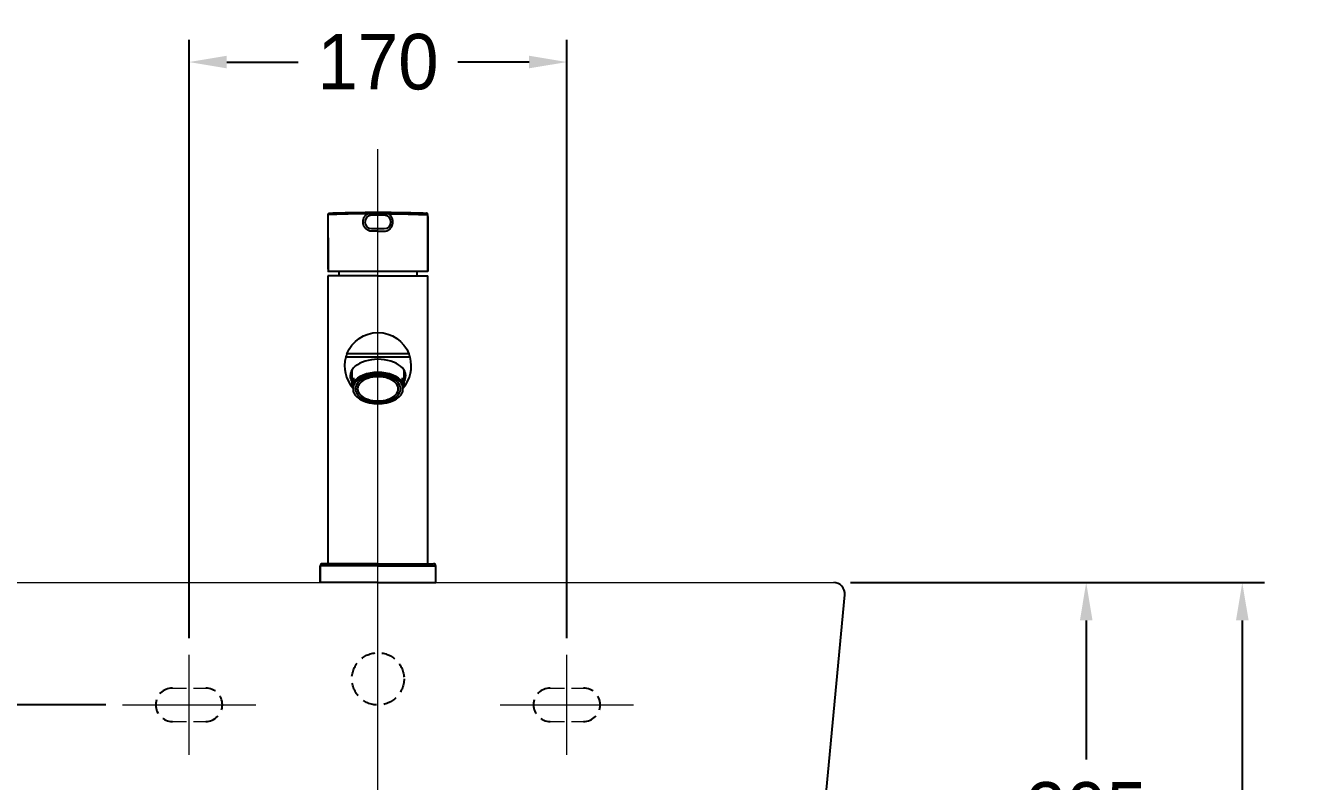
# Model space of a CAD drawing. Header units: millimetres. Extents: x 0 to 1800, y -67 to 2530.
# Drawn here: x 326 to 902, y 912 to 1253 of the extents above; entities that cross this region are included whole.
import ezdxf
from ezdxf.lldxf.tags import DXFTag

# ---------------------------------------------------------------- set-up
doc = ezdxf.new("R2010")
doc.units = ezdxf.units.MM
doc.linetypes.add('DASHED2', pattern=[9.525, 6.35, -3.175])
doc.layers.get('Defpoints').update_dxf_attribs({"color": 1})
for name, color, linetype in [('내부선 및 부속', 4, 'Continuous'), ('외형선', 3, 'Continuous'), ('점선', 6, 'DASHED2'), ('중심선', 1, 'DASHED')]:
    doc.layers.add(name, color=color, linetype=linetype)
doc.styles.add('____', font='')
doc.styles.get('____').set_extended_font_data('굴림')
tags = doc.linetypes.add('DASHED', pattern=[25.72, 12.86, -12.86]).pattern_tags.tags
tags[6:7] = [DXFTag(74, 4), DXFTag(75, 0), DXFTag(340, '0'), DXFTag(46, 0.0), DXFTag(50, 0.0), DXFTag(44, 0.0), DXFTag(45, 0.0)]
tags[4:5] = [DXFTag(74, 4), DXFTag(75, 0), DXFTag(340, '0'), DXFTag(46, 0.0), DXFTag(50, 0.0), DXFTag(44, 0.0), DXFTag(45, 0.0)]
doc.dimstyles.new('MSADIM', dxfattribs={"dimtxt": 33, "dimasz": 17, "dimexe": 10, "dimexo": 7.5, "dimgap": 10, "dimtad": 0, "dimtih": 1, "dimtoh": 1, "dimdec": 0, "dimzin": 1, "dimdsep": 46, "dimtxsty": '____', "dimcen": 11.25, "dimadec": 0, "dimazin": 0, "dimtfac": 1, "dimtdec": 0, "dimtix": 1, "dimtmove": 0, "dimatfit": 3, "dimfxl": 0, "dimtolj": 1, "dimtzin": 1, "dimarcsym": 0})

# ---------------------------------------------------------------- blocks, each defined once
blk = doc.blocks.new('*D5')
at = {"color": 0, "lineweight": -2}
for p, q in [((399.33, 976.89), (399.33, 1246.16)), ((569.33, 976.89), (569.33, 1246.16)), ((416.33, 1236.16), (448.4, 1236.16)), ((552.33, 1236.16), (520.27, 1236.16))]:
    blk.add_line(p, q, dxfattribs=at)
at = {"color": 0}
for points in [[(416.33, 1239), (416.33, 1233.33), (399.33, 1236.16)], [(552.33, 1239), (552.33, 1233.33), (569.33, 1236.16)]]:
    blk.add_solid(points, dxfattribs=at)
at = {"layer": 'Defpoints', "color": 0}
for p in [(399.33, 1236.16), (399.33, 969.39), (569.33, 969.39)]:
    blk.add_point(p, dxfattribs=at)
at = {"color": 0, "insert": (484.33, 1236.16), "char_height": 25, "attachment_point": 5, "style": '____'}
blk.add_mtext('\\A1;170', dxfattribs=at)
blk = doc.blocks.new('*D6')
at = {"color": 0, "lineweight": -2}
for p, q in [((212.98, 1018.89), (212.98, 1035.89)), ((271.83, 1001.89), (202.98, 1001.89)), ((361.83, 946.89), (202.98, 946.89)), ((212.98, 929.89), (212.98, 912.89))]:
    blk.add_line(p, q, dxfattribs=at)
at = {"color": 0}
for points in [[(210.14, 1018.89), (215.81, 1018.89), (212.98, 1001.89)], [(210.14, 929.89), (215.81, 929.89), (212.98, 946.89)]]:
    blk.add_solid(points, dxfattribs=at)
at = {"layer": 'Defpoints', "color": 0}
for p in [(212.98, 1001.89), (279.33, 1001.89), (369.33, 946.89)]:
    blk.add_point(p, dxfattribs=at)
at = {"color": 0, "insert": (212.98, 974.39), "char_height": 25, "attachment_point": 5, "style": '____'}
blk.add_mtext('\\A1;55', dxfattribs=at)
blk = doc.blocks.new('*D7')
at = {"color": 0, "lineweight": -2}
for p, q in [((696.83, 1001.89), (812.94, 1001.89)), ((802.94, 984.89), (802.94, 922.21)), ((802.94, 813.89), (802.94, 876.58)), ((522.46, 796.89), (812.94, 796.89))]:
    blk.add_line(p, q, dxfattribs=at)
at = {"color": 0}
for points in [[(800.11, 984.89), (805.77, 984.89), (802.94, 1001.89)], [(800.11, 813.89), (805.77, 813.89), (802.94, 796.89)]]:
    blk.add_solid(points, dxfattribs=at)
at = {"layer": 'Defpoints', "color": 0}
for p in [(689.33, 1001.89), (514.96, 796.89), (802.94, 796.89)]:
    blk.add_point(p, dxfattribs=at)
at = {"color": 0, "insert": (802.94, 899.39), "char_height": 25, "attachment_point": 5, "style": '____'}
blk.add_mtext('\\A1;205', dxfattribs=at)
blk = doc.blocks.new('*D8')
at = {"color": 0, "lineweight": -2}
for p, q in [((696.83, 1001.89), (883.15, 1001.89)), ((873.15, 984.89), (873.15, 624.71)), ((873.15, 218.89), (873.15, 579.08)), ((656.83, 201.89), (883.15, 201.89))]:
    blk.add_line(p, q, dxfattribs=at)
at = {"color": 0}
for points in [[(870.32, 984.89), (875.99, 984.89), (873.15, 1001.89)], [(870.32, 218.89), (875.99, 218.89), (873.15, 201.89)]]:
    blk.add_solid(points, dxfattribs=at)
at = {"layer": 'Defpoints', "color": 0}
for p in [(689.33, 1001.89), (873.15, 1001.89), (649.33, 201.89)]:
    blk.add_point(p, dxfattribs=at)
at = {"color": 0, "insert": (873.15, 601.89), "char_height": 25, "attachment_point": 5, "style": '____'}
blk.add_mtext('\\A1;800', dxfattribs=at)

msp = doc.modelspace()

# ---------------------------------------------------------------- linework, layer by layer
at = {"layer": '내부선 및 부속', "extrusion": (-1, -2.22045e-16, 6.12323e-17)}
for p, q in [((462.56, 1168.17), (462.56, 1168.17)), ((487.18, 1167.19), (481.48, 1167.19)), ((506.1, 1168.17), (506.1, 1168.17)), ((481.48, 1161.19), (487.18, 1161.19)), ((484.33, 1139.89), (461.83, 1139.89)), ((461.83, 1139.89), (461.83, 1010.43)), ((484.33, 1139.89), (506.83, 1139.89)), ((506.83, 1010.43), (506.83, 1139.89)), ((498.82, 1103.29), (469.85, 1103.29)), ((498.29, 1104.9), (470.38, 1104.9)), ((472.53, 1097.4), (472.53, 1091.49)), ((473.33, 1094.03), (473.33, 1092.02)), ((495.33, 1092.02), (495.33, 1094.03)), ((496.13, 1091.49), (496.13, 1097.4)), ((473.33, 1087.54), (473.33, 1090.62)), ((495.33, 1090.62), (495.33, 1087.54)), ((476.41, 1084.28), (476.74, 1084.1)), ((491.92, 1084.1), (492.26, 1084.28)), ((458.33, 1009.39), (458.33, 1001.89)), ((484.33, 1009.39), (458.33, 1009.39)), ((484.33, 1010.39), (459.33, 1010.39)), ((484.33, 1010.39), (484.33, 1009.39)), ((484.33, 1010.39), (509.33, 1010.39)), ((484.33, 1009.39), (510.33, 1009.39)), ((510.33, 1001.89), (510.33, 1009.39)), ((484.33, 1001.89), (458.33, 1001.89)), ((484.33, 1001.89), (510.33, 1001.89))]:
    msp.add_line(p, q, dxfattribs=at)
at = {"layer": '내부선 및 부속', "linetype": 'Continuous'}
msp.add_line((458.33, 1001.89), (458.33, 1009.39), dxfattribs=at)
at = {"layer": '내부선 및 부속'}
for centre, radius, start, end in [((481.48, 1164.19), 3, 90, 180), ((481.48, 1164.19), 3, 180, 270), ((487.18, 1164.19), 3, 0, 90), ((487.18, 1164.19), 3, 270, 0), ((495.04, 1139.79), 28.36, 179.40006, 180), ((495.04, 1139.79), 28.36, 175.72739, 178.8354), ((473.63, 1139.79), 28.36, 0, 4.27144), ((484.33, 1099.39), 15, 164.94334, 220.70873), ((484.33, 1099.39), 15, 319.29127, 15.05666), ((459.33, 1009.39), 1, 90, 180), ((509.33, 1009.39), 1, 0, 90)]:
    msp.add_arc(centre, radius, start, end, dxfattribs=at)
at = {"layer": '내부선 및 부속', "extrusion": (-6.12323e-17, -1.35963e-32, -1)}
for centre, radius, start, end in [((-484.33, 1099.39), 15, 21.52549, 90), ((-484.33, 1099.39), 15, 90, 158.47451), ((-461.58, 1011.39), 1, 255.52124, 270), ((-507.08, 1011.39), 1, 270, 284.47876)]:
    msp.add_arc(centre, radius, start, end, dxfattribs=at)
at = {"layer": '내부선 및 부속', "linetype": 'Continuous'}
msp.add_arc((459.33, 1009.39), 1, 90, 180, dxfattribs=at)
at = {"layer": '내부선 및 부속'}
for centre, major_axis, start_param, end_param in [((484.33, 1094.94), (-12.5, 0), 4.712389, 6.619385), ((484.33, 1094.94), (-12.5, 0), 2.805393, 4.712389), ((484.33, 1091.49), (-11.8, 0), 5.912843, 6.653528), ((484.33, 1089.48), (-11.8, 0), 4.712389, 5.912843), ((484.33, 1089.08), (11.3, 0), 0.230941, 2.910651), ((484.33, 1089.08), (10.15, 0), 1.570796, 4.712389), ((484.33, 1089.08), (9.15, 0), 1.570796, 4.712389), ((484.33, 1089.48), (-11.8, 0), 3.511935, 4.712389), ((484.33, 1089.08), (-10.15, 0), 1.570796, 4.712389), ((484.33, 1089.08), (-9.15, 0), 1.570796, 4.712389), ((484.33, 1091.49), (-11.8, 0), 2.77125, 3.511935), ((484.33, 1089.08), (11.3, 0), 3.372534, 6.052244), ((484.33, 1089.48), (-11.8, 0), 0.834172, 0.834187), ((484.33, 1089.48), (-11.8, 0), 2.307406, 2.30742)]:
    msp.add_ellipse(centre, major_axis=major_axis, ratio=0.595228, start_param=start_param, end_param=end_param, dxfattribs=at)
for points, knots in [([(461.96, 1149.07), (461.96, 1149.14), (461.96, 1149.28), (461.96, 1149.49), (461.96, 1149.69), (461.96, 1149.9), (461.96, 1150.1), (461.96, 1150.31), (461.96, 1150.51), (461.96, 1150.72), (461.96, 1150.92), (461.96, 1151.13), (461.96, 1151.33), (461.96, 1151.53), (461.96, 1151.74), (461.96, 1151.94), (461.96, 1152.14), (461.96, 1152.34), (461.96, 1152.54), (461.96, 1152.74), (461.96, 1152.95), (461.96, 1153.15), (461.96, 1153.35), (461.96, 1153.55), (461.96, 1153.75), (461.96, 1153.95), (461.96, 1154.14), (461.96, 1154.34), (461.96, 1154.54), (461.96, 1154.74), (461.96, 1154.94), (461.96, 1155.14), (461.97, 1155.33), (461.97, 1155.53), (461.97, 1155.73), (461.97, 1155.92), (461.97, 1156.12), (461.97, 1156.31), (461.97, 1156.51), (461.97, 1156.7), (461.97, 1156.9), (461.97, 1157.09), (461.97, 1157.29), (461.97, 1157.48), (461.97, 1157.67), (461.97, 1157.87), (461.97, 1158.06), (461.97, 1158.25), (461.97, 1158.44), (461.97, 1158.63), (461.97, 1158.83), (461.97, 1159.02), (461.97, 1159.21), (461.97, 1159.4), (461.97, 1159.59), (461.97, 1159.78), (461.97, 1159.97), (461.97, 1160.16), (461.97, 1160.34), (461.97, 1160.53), (461.97, 1160.72), (461.97, 1160.91), (461.97, 1161.1), (461.97, 1161.28), (461.97, 1161.47), (461.97, 1161.66), (461.97, 1161.84), (461.97, 1162.03), (461.98, 1162.21), (461.98, 1162.4), (461.98, 1162.58), (461.98, 1162.77), (461.98, 1162.95), (461.98, 1163.13), (461.98, 1163.32), (461.98, 1163.5), (461.98, 1163.68), (461.98, 1163.87), (461.98, 1164.05), (461.98, 1164.23), (461.98, 1164.41), (461.98, 1164.59), (461.98, 1164.77), (461.98, 1164.95), (461.98, 1165.13), (461.98, 1165.31), (461.98, 1165.49), (461.98, 1165.67), (461.98, 1165.85), (461.98, 1166.03), (461.98, 1166.21), (461.98, 1166.39), (461.98, 1166.56), (461.98, 1166.74), (461.98, 1166.92), (461.98, 1167.09), (461.98, 1167.27), (461.98, 1167.39), (461.98, 1167.45)], [0, 0, 0, 0, 0.01106, 0.022107, 0.033141, 0.044161, 0.055168, 0.066161, 0.077142, 0.088108, 0.099062, 0.110002, 0.120929, 0.131842, 0.142743, 0.153629, 0.164502, 0.175362, 0.186209, 0.197042, 0.207861, 0.218667, 0.22946, 0.240239, 0.251005, 0.261757, 0.272496, 0.283222, 0.293933, 0.304632, 0.315316, 0.325988, 0.336645, 0.34729, 0.35792, 0.368537, 0.379141, 0.389731, 0.400307, 0.41087, 0.421419, 0.431955, 0.442477, 0.452985, 0.46348, 0.473961, 0.484429, 0.494882, 0.505322, 0.515749, 0.526162, 0.536561, 0.546946, 0.557318, 0.567676, 0.578021, 0.588351, 0.598668, 0.608971, 0.619261, 0.629536, 0.639798, 0.650046, 0.660281, 0.670501, 0.680708, 0.690901, 0.70108, 0.711246, 0.721397, 0.731535, 0.741659, 0.751769, 0.761865, 0.771948, 0.782016, 0.792071, 0.802111, 0.812138, 0.822151, 0.83215, 0.842135, 0.852107, 0.862064, 0.872007, 0.881937, 0.891852, 0.901754, 0.911641, 0.921515, 0.931375, 0.94122, 0.951052, 0.96087, 0.970673, 0.980463, 0.990238, 1, 1, 1, 1]), ([(461.98, 1167.57), (461.98, 1167.57), (461.98, 1167.58), (461.98, 1167.59), (461.98, 1167.61), (461.98, 1167.62), (461.99, 1167.63), (461.99, 1167.64), (461.99, 1167.66), (461.99, 1167.67), (461.99, 1167.68), (462, 1167.69), (462, 1167.71), (462, 1167.72), (462.01, 1167.73), (462.01, 1167.74), (462.01, 1167.75), (462.02, 1167.77), (462.02, 1167.78), (462.03, 1167.79), (462.03, 1167.8), (462.04, 1167.82), (462.04, 1167.83), (462.05, 1167.84), (462.05, 1167.85), (462.06, 1167.86), (462.07, 1167.88), (462.07, 1167.89), (462.08, 1167.9), (462.09, 1167.91), (462.1, 1167.92), (462.1, 1167.93), (462.11, 1167.94), (462.12, 1167.95), (462.13, 1167.96), (462.14, 1167.97), (462.15, 1167.98), (462.16, 1167.99), (462.17, 1168), (462.18, 1168.01), (462.19, 1168.02), (462.21, 1168.03), (462.22, 1168.05), (462.23, 1168.06), (462.25, 1168.07), (462.27, 1168.08), (462.28, 1168.09), (462.3, 1168.1), (462.32, 1168.11), (462.34, 1168.12), (462.36, 1168.13), (462.38, 1168.13), (462.4, 1168.14), (462.42, 1168.15), (462.44, 1168.15), (462.47, 1168.16), (462.49, 1168.16), (462.51, 1168.17), (462.54, 1168.17), (462.55, 1168.17), (462.56, 1168.17)], [0, 0, 0, 0, 0.012764, 0.025613, 0.038546, 0.051561, 0.064659, 0.077839, 0.091102, 0.104447, 0.117876, 0.13139, 0.144988, 0.158669, 0.172428, 0.186262, 0.200166, 0.214137, 0.22817, 0.242262, 0.256408, 0.270605, 0.284848, 0.299135, 0.313462, 0.327825, 0.342221, 0.356647, 0.371101, 0.385579, 0.400079, 0.4146, 0.429139, 0.443696, 0.458268, 0.472854, 0.487452, 0.50302, 0.51932, 0.536344, 0.554085, 0.572531, 0.591669, 0.611483, 0.631954, 0.653061, 0.67478, 0.697081, 0.719933, 0.743303, 0.767167, 0.791509, 0.816307, 0.841538, 0.867172, 0.893176, 0.919511, 0.946129, 0.972979, 1, 1, 1, 1]), ([(461.98, 1167.57), (461.98, 1167.57), (461.98, 1167.58), (461.98, 1167.59), (461.98, 1167.61), (461.98, 1167.62), (461.99, 1167.63), (461.99, 1167.64), (461.99, 1167.66), (461.99, 1167.67), (461.99, 1167.68), (462, 1167.69), (462, 1167.71), (462, 1167.72), (462, 1167.73), (462.01, 1167.74), (462.01, 1167.75), (462.02, 1167.77), (462.02, 1167.78), (462.03, 1167.79), (462.03, 1167.8), (462.04, 1167.82), (462.04, 1167.83), (462.05, 1167.84), (462.05, 1167.85), (462.06, 1167.86), (462.07, 1167.87), (462.07, 1167.89), (462.08, 1167.9), (462.09, 1167.91), (462.1, 1167.92), (462.1, 1167.93), (462.11, 1167.94), (462.12, 1167.95), (462.13, 1167.96), (462.14, 1167.97), (462.16, 1167.99), (462.19, 1168.02), (462.23, 1168.06), (462.28, 1168.09), (462.32, 1168.11), (462.36, 1168.13), (462.38, 1168.13), (462.4, 1168.14), (462.42, 1168.15), (462.45, 1168.15), (462.47, 1168.16), (462.49, 1168.16), (462.52, 1168.17), (462.54, 1168.17), (462.55, 1168.17), (462.56, 1168.17)], [0, 0, 0, 0, 0.013002, 0.026054, 0.039157, 0.052311, 0.065518, 0.078777, 0.092088, 0.105453, 0.118872, 0.132344, 0.145872, 0.159454, 0.173092, 0.186785, 0.200535, 0.214342, 0.228206, 0.242127, 0.256106, 0.270143, 0.284239, 0.298395, 0.312609, 0.326883, 0.341218, 0.355613, 0.370069, 0.384586, 0.399165, 0.413806, 0.428509, 0.443274, 0.458103, 0.472994, 0.48795, 0.550223, 0.613074, 0.67652, 0.740579, 0.766472, 0.792376, 0.81829, 0.844216, 0.870152, 0.896099, 0.922058, 0.948027, 0.974008, 1, 1, 1, 1]), ([(479.73, 1167.92), (479.7, 1167.92), (479.65, 1167.92), (479.57, 1167.92), (479.49, 1167.92), (479.41, 1167.92), (479.33, 1167.92), (479.24, 1167.92), (479.16, 1167.91), (479.08, 1167.91), (479, 1167.91), (478.92, 1167.91), (478.83, 1167.91), (478.75, 1167.91), (478.67, 1167.91), (478.58, 1167.91), (478.5, 1167.91), (478.42, 1167.91), (478.33, 1167.91), (478.25, 1167.9), (478.16, 1167.9), (478.08, 1167.9), (477.99, 1167.9), (477.91, 1167.9), (477.82, 1167.9), (477.73, 1167.9), (477.65, 1167.9), (477.56, 1167.9), (477.48, 1167.89), (477.39, 1167.89), (477.3, 1167.89), (477.21, 1167.89), (477.13, 1167.89), (477.04, 1167.89), (476.95, 1167.89), (476.86, 1167.89), (476.77, 1167.88), (476.69, 1167.88), (476.6, 1167.88), (476.51, 1167.88), (476.42, 1167.88), (476.33, 1167.88), (476.24, 1167.88), (476.15, 1167.87), (476.06, 1167.87), (475.97, 1167.87), (475.88, 1167.87), (475.79, 1167.87), (475.7, 1167.87), (475.61, 1167.87), (475.52, 1167.86), (475.42, 1167.86), (475.33, 1167.86), (475.24, 1167.86), (475.15, 1167.86), (475.06, 1167.86), (474.96, 1167.85), (474.87, 1167.85), (474.78, 1167.85), (474.69, 1167.85), (474.59, 1167.85), (474.5, 1167.85), (474.41, 1167.84), (474.31, 1167.84), (474.22, 1167.84), (474.13, 1167.84), (474.03, 1167.84), (473.94, 1167.83), (473.84, 1167.83), (473.75, 1167.83), (473.66, 1167.83), (473.56, 1167.83), (473.47, 1167.83), (473.37, 1167.82), (473.28, 1167.82), (473.18, 1167.82), (473.09, 1167.82), (472.99, 1167.82), (472.9, 1167.81), (472.8, 1167.81), (472.71, 1167.81), (472.61, 1167.81), (472.51, 1167.8), (472.42, 1167.8), (472.32, 1167.8), (472.23, 1167.8), (472.13, 1167.8), (472.03, 1167.79), (471.94, 1167.79), (471.84, 1167.79), (471.75, 1167.79), (471.65, 1167.78), (471.55, 1167.78), (471.46, 1167.78), (471.36, 1167.78), (471.26, 1167.78), (471.17, 1167.77), (471.07, 1167.77), (470.97, 1167.77), (470.88, 1167.77), (470.78, 1167.76), (470.68, 1167.76), (470.59, 1167.76), (470.49, 1167.76), (470.39, 1167.75), (470.3, 1167.75), (470.2, 1167.75), (470.1, 1167.75), (469.97, 1167.74), (469.8, 1167.74), (469.6, 1167.73), (469.4, 1167.73), (469.2, 1167.72), (469.01, 1167.72), (468.82, 1167.71), (468.63, 1167.71), (468.44, 1167.7), (468.25, 1167.69), (468.07, 1167.69), (467.89, 1167.68), (467.72, 1167.68), (467.54, 1167.67), (467.37, 1167.67), (467.2, 1167.66), (467.03, 1167.66), (466.87, 1167.65), (466.71, 1167.65), (466.55, 1167.64), (466.39, 1167.64), (466.23, 1167.63), (466.08, 1167.63), (465.93, 1167.62), (465.78, 1167.62), (465.64, 1167.61), (465.49, 1167.61), (465.35, 1167.6), (465.21, 1167.6), (465.07, 1167.59), (464.94, 1167.59), (464.81, 1167.58), (464.68, 1167.58), (464.55, 1167.57), (464.42, 1167.57), (464.3, 1167.56), (464.18, 1167.56), (464.06, 1167.55), (463.94, 1167.55), (463.82, 1167.54), (463.71, 1167.54), (463.6, 1167.53), (463.49, 1167.53), (463.38, 1167.52), (463.27, 1167.52), (463.17, 1167.51), (463.07, 1167.51), (462.97, 1167.5), (462.87, 1167.5), (462.77, 1167.49), (462.68, 1167.49), (462.58, 1167.48), (462.49, 1167.48), (462.4, 1167.47), (462.32, 1167.47), (462.23, 1167.47), (462.15, 1167.46), (462.06, 1167.46), (462.01, 1167.45), (461.98, 1167.45)], [0, 0, 0, 0, 0.003672, 0.007358, 0.011058, 0.014773, 0.018502, 0.022246, 0.026004, 0.029777, 0.033564, 0.037366, 0.041181, 0.045012, 0.048857, 0.052716, 0.05659, 0.060478, 0.06438, 0.068297, 0.072229, 0.076174, 0.080135, 0.08411, 0.088099, 0.092103, 0.096121, 0.100153, 0.1042, 0.108262, 0.112338, 0.116428, 0.120533, 0.124653, 0.128786, 0.132935, 0.137097, 0.141275, 0.145466, 0.149673, 0.153893, 0.158128, 0.162378, 0.166642, 0.170921, 0.175214, 0.179521, 0.183843, 0.18818, 0.192531, 0.196896, 0.201276, 0.20567, 0.210079, 0.214503, 0.218941, 0.223393, 0.22786, 0.232342, 0.236837, 0.241348, 0.245873, 0.250412, 0.254966, 0.259535, 0.264118, 0.268715, 0.273328, 0.277954, 0.282595, 0.287251, 0.291921, 0.296606, 0.301305, 0.306019, 0.310748, 0.315491, 0.320248, 0.32502, 0.329807, 0.334608, 0.339424, 0.344255, 0.3491, 0.353959, 0.358834, 0.363723, 0.368626, 0.373544, 0.378477, 0.383425, 0.388387, 0.393363, 0.398355, 0.403361, 0.408382, 0.413417, 0.418468, 0.423533, 0.428612, 0.433707, 0.438816, 0.44394, 0.449079, 0.454232, 0.459401, 0.464584, 0.469781, 0.474994, 0.48607, 0.497076, 0.508011, 0.518875, 0.529669, 0.540392, 0.551045, 0.561626, 0.572137, 0.582578, 0.592947, 0.603246, 0.613474, 0.623631, 0.633717, 0.643732, 0.653677, 0.66355, 0.673352, 0.683083, 0.692743, 0.702332, 0.71185, 0.721296, 0.730672, 0.739976, 0.749209, 0.75837, 0.767461, 0.776479, 0.785427, 0.794303, 0.803108, 0.811842, 0.820504, 0.829095, 0.837614, 0.846062, 0.854438, 0.862743, 0.870977, 0.879138, 0.887229, 0.895248, 0.903195, 0.911071, 0.918875, 0.926608, 0.934269, 0.941859, 0.949377, 0.956824, 0.964199, 0.971502, 0.978734, 0.985894, 0.992983, 1, 1, 1, 1]), ([(461.98, 1167.57), (461.98, 1167.55), (461.98, 1167.53), (461.98, 1167.49), (461.98, 1167.47), (461.98, 1167.45)], [0, 0, 0, 0, 0.5, 0.5, 1, 1, 1, 1]), ([(461.98, 1156.98), (461.98, 1157.86), (461.98, 1158.74), (461.98, 1160.49), (461.98, 1161.37), (461.98, 1163.99), (461.98, 1165.72), (461.98, 1167.45)], [0, 0, 0, 0, 0.25, 0.25, 0.5, 0.5, 1, 1, 1, 1]), ([(462.56, 1168.17), (462.58, 1168.17), (462.6, 1168.17), (462.64, 1168.17), (462.68, 1168.17), (462.73, 1168.17), (462.77, 1168.18), (462.81, 1168.18), (462.85, 1168.18), (462.89, 1168.18), (462.94, 1168.18), (462.98, 1168.18), (463.02, 1168.18), (463.06, 1168.19), (463.11, 1168.19), (463.15, 1168.19), (463.19, 1168.19), (463.23, 1168.19), (463.28, 1168.19), (463.32, 1168.19), (463.37, 1168.2), (463.41, 1168.2), (463.45, 1168.2), (463.5, 1168.2), (463.54, 1168.2), (463.59, 1168.2), (463.63, 1168.2), (463.68, 1168.21), (463.72, 1168.21), (463.77, 1168.21), (463.81, 1168.21), (463.86, 1168.21), (463.9, 1168.21), (463.95, 1168.22), (464, 1168.22), (464.04, 1168.22), (464.09, 1168.22), (464.14, 1168.22), (464.18, 1168.22), (464.23, 1168.22), (464.28, 1168.23), (464.32, 1168.23), (464.37, 1168.23), (464.42, 1168.23), (464.47, 1168.23), (464.52, 1168.23), (464.56, 1168.23), (464.61, 1168.24), (464.66, 1168.24), (464.71, 1168.24), (464.76, 1168.24), (464.81, 1168.24), (464.86, 1168.24), (464.91, 1168.25), (464.96, 1168.25), (465.01, 1168.25), (465.06, 1168.25), (465.11, 1168.25), (465.16, 1168.25), (465.21, 1168.25), (465.26, 1168.26), (465.31, 1168.26), (465.36, 1168.26), (465.41, 1168.26), (465.46, 1168.26), (465.51, 1168.26), (465.56, 1168.27), (465.62, 1168.27), (465.67, 1168.27), (465.72, 1168.27), (465.77, 1168.27), (465.83, 1168.27), (465.88, 1168.27), (465.93, 1168.28), (465.98, 1168.28), (466.04, 1168.28), (466.09, 1168.28), (466.14, 1168.28), (466.2, 1168.28), (466.25, 1168.29), (466.31, 1168.29), (466.36, 1168.29), (466.41, 1168.29), (466.47, 1168.29), (466.52, 1168.29), (466.58, 1168.29), (466.81, 1168.3), (467.22, 1168.31), (467.84, 1168.33), (468.46, 1168.34), (469.11, 1168.36), (469.77, 1168.38), (470.45, 1168.39), (471.14, 1168.41), (471.85, 1168.42), (472.57, 1168.43), (473.3, 1168.45), (474.04, 1168.46), (474.79, 1168.47), (475.55, 1168.48), (476.32, 1168.49), (477.09, 1168.5), (477.67, 1168.51), (478.04, 1168.51), (478.19, 1168.51), (478.35, 1168.52), (478.51, 1168.52), (478.67, 1168.52), (478.83, 1168.52), (478.99, 1168.52), (479.14, 1168.52), (479.3, 1168.52), (479.46, 1168.52), (479.62, 1168.53), (479.78, 1168.53), (479.94, 1168.53), (480.1, 1168.53), (480.26, 1168.53), (480.42, 1168.53), (480.58, 1168.53), (480.74, 1168.53), (480.91, 1168.53), (481.07, 1168.54), (481.23, 1168.54), (481.39, 1168.54), (481.55, 1168.54), (481.71, 1168.54), (481.88, 1168.54), (482.04, 1168.54), (482.2, 1168.54), (482.36, 1168.54), (482.53, 1168.54), (482.69, 1168.54), (482.85, 1168.54), (483.02, 1168.54), (483.18, 1168.54), (483.35, 1168.54), (483.51, 1168.54), (483.67, 1168.54), (483.84, 1168.54), (484, 1168.54), (484.17, 1168.54), (484.28, 1168.54), (484.33, 1168.54)], [0, 0, 0, 0, 0.002964, 0.005926, 0.008887, 0.011846, 0.014804, 0.017761, 0.020716, 0.02367, 0.026623, 0.029574, 0.032524, 0.035473, 0.038421, 0.041367, 0.044313, 0.047257, 0.0502, 0.053142, 0.056083, 0.059023, 0.061963, 0.064901, 0.067838, 0.070774, 0.073709, 0.076644, 0.079578, 0.08251, 0.085442, 0.088374, 0.091304, 0.094234, 0.097163, 0.100092, 0.10302, 0.105947, 0.108874, 0.1118, 0.114726, 0.117651, 0.120575, 0.1235, 0.126424, 0.129347, 0.13227, 0.135193, 0.138115, 0.141037, 0.143959, 0.146881, 0.149802, 0.152723, 0.155645, 0.158566, 0.161486, 0.164407, 0.167328, 0.170249, 0.173169, 0.17609, 0.179011, 0.181932, 0.184853, 0.187774, 0.190695, 0.193617, 0.196538, 0.19946, 0.202382, 0.205305, 0.208228, 0.211151, 0.214074, 0.216998, 0.219922, 0.222847, 0.225772, 0.228698, 0.231624, 0.234551, 0.237479, 0.240407, 0.243335, 0.246265, 0.249195, 0.280337, 0.311452, 0.34257, 0.373723, 0.404959, 0.436212, 0.467513, 0.498895, 0.530271, 0.561594, 0.592894, 0.624203, 0.655437, 0.686651, 0.717876, 0.749145, 0.755401, 0.761654, 0.767906, 0.774156, 0.780403, 0.78665, 0.792895, 0.79914, 0.805384, 0.811627, 0.817871, 0.824114, 0.830358, 0.836603, 0.842848, 0.849095, 0.855343, 0.861592, 0.867844, 0.874097, 0.880353, 0.886612, 0.892873, 0.899138, 0.905406, 0.911678, 0.917953, 0.924233, 0.930517, 0.936805, 0.943099, 0.949398, 0.955702, 0.962011, 0.968327, 0.974648, 0.980976, 0.98731, 0.993652, 1, 1, 1, 1]), ([(481.62, 1160), (481.61, 1160), (481.59, 1160), (481.56, 1160), (481.53, 1160), (481.5, 1160), (481.48, 1160), (481.45, 1160.01), (481.42, 1160.01), (481.39, 1160.01), (481.36, 1160.01), (481.33, 1160.01), (481.3, 1160.02), (481.27, 1160.02), (481.25, 1160.02), (481.22, 1160.02), (481.19, 1160.03), (481.16, 1160.03), (481.13, 1160.03), (481.1, 1160.04), (481.07, 1160.04), (481.05, 1160.05), (481.02, 1160.05), (480.99, 1160.06), (480.96, 1160.06), (480.93, 1160.07), (480.9, 1160.07), (480.88, 1160.08), (480.85, 1160.08), (480.82, 1160.09), (480.79, 1160.09), (480.76, 1160.1), (480.73, 1160.11), (480.71, 1160.11), (480.68, 1160.12), (480.65, 1160.13), (480.62, 1160.14), (480.6, 1160.14), (480.57, 1160.15), (480.54, 1160.16), (480.51, 1160.17), (480.48, 1160.18), (480.46, 1160.19), (480.43, 1160.19), (480.4, 1160.2), (480.37, 1160.21), (480.35, 1160.22), (480.22, 1160.27), (480, 1160.36), (479.7, 1160.51), (479.41, 1160.69), (479.14, 1160.9), (478.89, 1161.13), (478.65, 1161.38), (478.44, 1161.65), (478.22, 1161.97), (478.02, 1162.35), (477.84, 1162.78), (477.71, 1163.23), (477.63, 1163.69), (477.6, 1164.16), (477.61, 1164.59), (477.66, 1164.97), (477.74, 1165.31), (477.84, 1165.64), (477.96, 1165.97), (478.11, 1166.27), (478.28, 1166.57), (478.48, 1166.85), (478.64, 1167.04), (478.74, 1167.15), (478.78, 1167.2), (478.83, 1167.24), (478.87, 1167.29), (478.92, 1167.33), (478.97, 1167.37), (479.01, 1167.41), (479.06, 1167.46), (479.11, 1167.5), (479.16, 1167.54), (479.2, 1167.57), (479.25, 1167.61), (479.3, 1167.65), (479.36, 1167.69), (479.41, 1167.72), (479.46, 1167.76), (479.51, 1167.79), (479.57, 1167.82), (479.62, 1167.86), (479.67, 1167.89), (479.71, 1167.91), (479.73, 1167.92)], [0, 0, 0, 0, 0.002658, 0.005314, 0.007968, 0.010619, 0.013269, 0.015916, 0.018562, 0.021206, 0.023848, 0.02649, 0.029129, 0.031768, 0.034406, 0.037042, 0.039678, 0.042314, 0.044949, 0.047583, 0.050218, 0.052852, 0.055486, 0.058121, 0.060756, 0.063391, 0.066027, 0.068664, 0.071301, 0.073939, 0.076579, 0.07922, 0.081862, 0.084506, 0.087151, 0.089798, 0.092447, 0.095098, 0.097751, 0.100407, 0.103065, 0.105725, 0.108388, 0.111054, 0.113723, 0.116395, 0.11907, 0.121749, 0.152939, 0.184005, 0.215157, 0.246605, 0.278292, 0.3098, 0.341343, 0.373138, 0.415702, 0.457931, 0.500353, 0.543038, 0.585266, 0.627561, 0.659344, 0.690857, 0.72231, 0.753911, 0.785189, 0.816248, 0.847291, 0.87852, 0.884373, 0.89021, 0.896033, 0.901844, 0.907642, 0.913431, 0.919211, 0.924983, 0.93075, 0.936512, 0.942271, 0.948028, 0.953785, 0.959543, 0.965303, 0.971068, 0.976838, 0.982614, 0.988399, 0.994194, 1, 1, 1, 1]), ([(479.73, 1167.92), (479.74, 1167.92), (479.77, 1167.93), (479.81, 1167.94), (479.86, 1167.94), (479.9, 1167.95), (479.94, 1167.96), (479.99, 1167.97), (480.03, 1167.97), (480.08, 1167.98), (480.12, 1167.99), (480.17, 1167.99), (480.21, 1168), (480.26, 1168), (480.3, 1168.01), (480.35, 1168.02), (480.39, 1168.02), (480.44, 1168.03), (480.48, 1168.03), (480.53, 1168.04), (480.58, 1168.04), (480.62, 1168.04), (480.67, 1168.05), (480.72, 1168.05), (480.77, 1168.06), (480.81, 1168.06), (480.86, 1168.06), (480.91, 1168.07), (480.96, 1168.07), (481.01, 1168.07), (481.06, 1168.08), (481.1, 1168.08), (481.15, 1168.08), (481.2, 1168.08), (481.25, 1168.08), (481.3, 1168.08), (481.35, 1168.09), (481.4, 1168.09), (481.45, 1168.09), (481.5, 1168.09), (481.56, 1168.09), (481.59, 1168.09), (481.61, 1168.09)], [0, 0, 0, 0, 0.023127, 0.046347, 0.06966, 0.093066, 0.116565, 0.140157, 0.163843, 0.187622, 0.211494, 0.235461, 0.259521, 0.283676, 0.307926, 0.332271, 0.356712, 0.381248, 0.405881, 0.43061, 0.455436, 0.48036, 0.505382, 0.530502, 0.555721, 0.58104, 0.606458, 0.631976, 0.657595, 0.683315, 0.709137, 0.73506, 0.761086, 0.787215, 0.813448, 0.839784, 0.866224, 0.892769, 0.919418, 0.946173, 0.973033, 1, 1, 1, 1]), ([(484.33, 1168.54), (484.36, 1168.54), (484.41, 1168.54), (484.49, 1168.54), (484.57, 1168.54), (484.64, 1168.54), (484.72, 1168.54), (484.8, 1168.54), (484.88, 1168.54), (484.95, 1168.54), (485.03, 1168.54), (485.11, 1168.54), (485.19, 1168.54), (485.26, 1168.54), (485.34, 1168.54), (485.42, 1168.54), (485.49, 1168.54), (485.57, 1168.54), (485.65, 1168.54), (485.73, 1168.54), (485.8, 1168.54), (485.88, 1168.54), (485.96, 1168.54), (486.03, 1168.54), (486.11, 1168.54), (486.19, 1168.54), (486.26, 1168.54), (486.34, 1168.54), (486.42, 1168.54), (486.49, 1168.54), (486.57, 1168.54), (486.65, 1168.54), (486.72, 1168.54), (486.8, 1168.54), (486.88, 1168.54), (486.95, 1168.54), (487.03, 1168.54), (487.1, 1168.54), (487.18, 1168.54), (487.26, 1168.54), (487.33, 1168.54), (487.41, 1168.54), (487.49, 1168.54), (487.56, 1168.54), (487.64, 1168.53), (487.71, 1168.53), (487.79, 1168.53), (487.86, 1168.53), (487.94, 1168.53), (488.02, 1168.53), (488.09, 1168.53), (488.17, 1168.53), (488.24, 1168.53), (488.32, 1168.53), (488.39, 1168.53), (488.47, 1168.53), (488.55, 1168.53), (488.62, 1168.53), (488.7, 1168.53), (488.77, 1168.53), (488.85, 1168.53), (488.92, 1168.53), (489, 1168.53), (489.07, 1168.53), (489.15, 1168.53), (489.22, 1168.52), (489.3, 1168.52), (489.37, 1168.52), (489.45, 1168.52), (489.52, 1168.52), (489.6, 1168.52), (489.67, 1168.52), (489.75, 1168.52), (489.82, 1168.52), (489.9, 1168.52), (489.97, 1168.52), (490.05, 1168.52), (490.12, 1168.52), (490.19, 1168.52), (490.27, 1168.52), (490.34, 1168.51), (490.42, 1168.51), (490.49, 1168.51), (490.57, 1168.51), (490.64, 1168.51), (490.71, 1168.51), (491.03, 1168.51), (491.57, 1168.5), (492.35, 1168.49), (493.12, 1168.48), (493.88, 1168.47), (494.63, 1168.46), (495.37, 1168.45), (496.1, 1168.43), (496.82, 1168.42), (497.53, 1168.41), (498.22, 1168.39), (498.9, 1168.38), (499.56, 1168.36), (500.2, 1168.34), (500.83, 1168.33), (501.44, 1168.31), (501.88, 1168.3), (502.15, 1168.29), (502.27, 1168.29), (502.38, 1168.29), (502.5, 1168.28), (502.61, 1168.28), (502.72, 1168.28), (502.84, 1168.27), (502.95, 1168.27), (503.06, 1168.27), (503.17, 1168.26), (503.28, 1168.26), (503.38, 1168.26), (503.49, 1168.25), (503.6, 1168.25), (503.7, 1168.25), (503.81, 1168.24), (503.91, 1168.24), (504.02, 1168.24), (504.12, 1168.23), (504.22, 1168.23), (504.32, 1168.23), (504.42, 1168.22), (504.52, 1168.22), (504.62, 1168.22), (504.72, 1168.22), (504.82, 1168.21), (504.92, 1168.21), (505.01, 1168.21), (505.11, 1168.2), (505.2, 1168.2), (505.3, 1168.2), (505.39, 1168.19), (505.48, 1168.19), (505.57, 1168.19), (505.66, 1168.18), (505.75, 1168.18), (505.84, 1168.18), (505.93, 1168.17), (506.02, 1168.17), (506.08, 1168.17), (506.1, 1168.17)], [0, 0, 0, 0, 0.002988, 0.005974, 0.008959, 0.011943, 0.014925, 0.017905, 0.020884, 0.023861, 0.026837, 0.029812, 0.032785, 0.035757, 0.038728, 0.041697, 0.044666, 0.047633, 0.050598, 0.053563, 0.056526, 0.059488, 0.06245, 0.06541, 0.068369, 0.071327, 0.074284, 0.07724, 0.080195, 0.083149, 0.086102, 0.089054, 0.092006, 0.094957, 0.097907, 0.100856, 0.103804, 0.106752, 0.109699, 0.112645, 0.115591, 0.118536, 0.12148, 0.124424, 0.127368, 0.130311, 0.133253, 0.136195, 0.139137, 0.142078, 0.145019, 0.147959, 0.150899, 0.153839, 0.156778, 0.159718, 0.162657, 0.165595, 0.168534, 0.171473, 0.174411, 0.177349, 0.180288, 0.183226, 0.186164, 0.189102, 0.192041, 0.194979, 0.197917, 0.200856, 0.203795, 0.206734, 0.209673, 0.212612, 0.215552, 0.218491, 0.221432, 0.224372, 0.227313, 0.230254, 0.233196, 0.236138, 0.23908, 0.242023, 0.244967, 0.247911, 0.250855, 0.282114, 0.313336, 0.344554, 0.375797, 0.407096, 0.438393, 0.469719, 0.501106, 0.532477, 0.563774, 0.595031, 0.626277, 0.657419, 0.688533, 0.719652, 0.750806, 0.75703, 0.763252, 0.769471, 0.775688, 0.781902, 0.788115, 0.794326, 0.800535, 0.806744, 0.812951, 0.819158, 0.825364, 0.83157, 0.837777, 0.843983, 0.850191, 0.856399, 0.862608, 0.868819, 0.875031, 0.881245, 0.887461, 0.89368, 0.899901, 0.906125, 0.912352, 0.918583, 0.924817, 0.931055, 0.937297, 0.943544, 0.949795, 0.956051, 0.962312, 0.968579, 0.974851, 0.981129, 0.987413, 0.993703, 1, 1, 1, 1]), ([(487.05, 1160), (487.49, 1160), (487.93, 1160.08), (488.55, 1160.31), (488.76, 1160.4), (489.14, 1160.62), (489.52, 1160.88), (490.01, 1161.35), (490.42, 1161.9), (490.73, 1162.52), (490.95, 1163.18), (491.06, 1163.88), (491.06, 1164.59), (490.95, 1165.28), (490.73, 1165.94), (490.41, 1166.56), (489.86, 1167.28), (489.33, 1167.7), (488.94, 1167.92)], [0, 0, 0, 0, 0.125, 0.125, 0.1875, 0.1875, 0.25, 0.3125, 0.375, 0.4375, 0.5, 0.5625, 0.625, 0.6875, 0.75, 0.8125, 0.875, 1, 1, 1, 1]), ([(487.06, 1168.09), (487.08, 1168.09), (487.11, 1168.09), (487.16, 1168.09), (487.21, 1168.09), (487.26, 1168.09), (487.31, 1168.09), (487.36, 1168.08), (487.41, 1168.08), (487.46, 1168.08), (487.51, 1168.08), (487.56, 1168.08), (487.61, 1168.08), (487.66, 1168.07), (487.71, 1168.07), (487.76, 1168.07), (487.8, 1168.06), (487.85, 1168.06), (487.9, 1168.06), (487.95, 1168.05), (487.99, 1168.05), (488.04, 1168.04), (488.09, 1168.04), (488.14, 1168.04), (488.18, 1168.03), (488.23, 1168.03), (488.27, 1168.02), (488.32, 1168.02), (488.37, 1168.01), (488.41, 1168), (488.46, 1168), (488.5, 1167.99), (488.55, 1167.99), (488.59, 1167.98), (488.63, 1167.97), (488.68, 1167.97), (488.72, 1167.96), (488.77, 1167.95), (488.81, 1167.94), (488.85, 1167.94), (488.9, 1167.93), (488.92, 1167.92), (488.94, 1167.92)], [0, 0, 0, 0, 0.026967, 0.053828, 0.080583, 0.107233, 0.133777, 0.160218, 0.186554, 0.212787, 0.238916, 0.264942, 0.290866, 0.316688, 0.342408, 0.368027, 0.393545, 0.418963, 0.444282, 0.469501, 0.494621, 0.519643, 0.544567, 0.569393, 0.594122, 0.618755, 0.643291, 0.667732, 0.692077, 0.716326, 0.740481, 0.764542, 0.788508, 0.812381, 0.836159, 0.859844, 0.883436, 0.906935, 0.930341, 0.953653, 0.976873, 1, 1, 1, 1]), ([(488.94, 1167.92), (489.39, 1167.92), (490.08, 1167.91), (490.75, 1167.9), (491.2, 1167.9), (492.31, 1167.88), (493.39, 1167.86), (494.67, 1167.84), (495.1, 1167.83), (495.93, 1167.81), (496.35, 1167.8), (497.17, 1167.78), (497.57, 1167.77), (498.16, 1167.76), (498.36, 1167.75), (498.75, 1167.74), (498.94, 1167.74), (499.51, 1167.72), (499.88, 1167.71), (500.61, 1167.69), (500.97, 1167.67), (501.67, 1167.65), (502.01, 1167.64), (502.51, 1167.62), (502.68, 1167.62), (503.01, 1167.6), (503.17, 1167.6), (503.65, 1167.58), (503.96, 1167.57), (504.41, 1167.55), (504.56, 1167.54), (504.85, 1167.53), (504.99, 1167.53), (505.41, 1167.51), (505.68, 1167.5), (506.2, 1167.48), (506.44, 1167.47), (506.68, 1167.45)], [0, 0, 0, 0, 0.0625, 0.09375, 0.09375, 0.125, 0.25, 0.25, 0.3125, 0.3125, 0.375, 0.375, 0.4375, 0.4375, 0.46875, 0.46875, 0.5, 0.5, 0.5625, 0.5625, 0.625, 0.625, 0.6875, 0.6875, 0.71875, 0.71875, 0.75, 0.75, 0.8125, 0.8125, 0.84375, 0.84375, 0.875, 0.875, 0.9375, 0.9375, 1, 1, 1, 1]), ([(506.68, 1167.57), (506.68, 1167.57), (506.68, 1167.58), (506.68, 1167.59), (506.68, 1167.61), (506.68, 1167.62), (506.68, 1167.63), (506.68, 1167.64), (506.68, 1167.66), (506.68, 1167.67), (506.67, 1167.68), (506.67, 1167.69), (506.67, 1167.71), (506.67, 1167.72), (506.66, 1167.73), (506.66, 1167.74), (506.65, 1167.76), (506.65, 1167.77), (506.65, 1167.78), (506.64, 1167.79), (506.64, 1167.8), (506.63, 1167.82), (506.63, 1167.83), (506.62, 1167.84), (506.61, 1167.85), (506.61, 1167.86), (506.6, 1167.87), (506.59, 1167.89), (506.59, 1167.9), (506.58, 1167.91), (506.57, 1167.92), (506.56, 1167.93), (506.56, 1167.94), (506.55, 1167.95), (506.54, 1167.96), (506.53, 1167.97), (506.51, 1167.99), (506.48, 1168.02), (506.43, 1168.06), (506.38, 1168.09), (506.34, 1168.11), (506.31, 1168.13), (506.29, 1168.13), (506.27, 1168.14), (506.24, 1168.15), (506.22, 1168.15), (506.2, 1168.16), (506.17, 1168.16), (506.15, 1168.17), (506.13, 1168.17), (506.11, 1168.17), (506.1, 1168.17)], [0, 0, 0, 0, 0.012988, 0.026027, 0.039118, 0.05226, 0.065455, 0.078702, 0.092003, 0.105357, 0.118766, 0.132229, 0.145747, 0.159321, 0.172951, 0.186637, 0.20038, 0.21418, 0.228037, 0.241953, 0.255927, 0.26996, 0.284052, 0.298204, 0.312415, 0.326687, 0.34102, 0.355414, 0.369869, 0.384386, 0.398965, 0.413607, 0.428311, 0.443079, 0.45791, 0.472805, 0.487764, 0.549955, 0.612782, 0.676263, 0.740414, 0.766322, 0.792242, 0.818173, 0.844114, 0.870067, 0.896031, 0.922006, 0.947993, 0.973991, 1, 1, 1, 1]), ([(506.68, 1167.57), (506.68, 1167.57), (506.68, 1167.58), (506.68, 1167.59), (506.68, 1167.61), (506.68, 1167.62), (506.68, 1167.63), (506.68, 1167.64), (506.68, 1167.66), (506.68, 1167.67), (506.67, 1167.68), (506.67, 1167.69), (506.67, 1167.7), (506.66, 1167.72), (506.66, 1167.73), (506.66, 1167.74), (506.65, 1167.75), (506.65, 1167.77), (506.65, 1167.78), (506.64, 1167.79), (506.64, 1167.8), (506.63, 1167.82), (506.62, 1167.83), (506.62, 1167.84), (506.61, 1167.85), (506.61, 1167.86), (506.6, 1167.87), (506.59, 1167.89), (506.59, 1167.9), (506.58, 1167.91), (506.57, 1167.92), (506.56, 1167.93), (506.55, 1167.94), (506.55, 1167.95), (506.54, 1167.96), (506.53, 1167.97), (506.52, 1167.98), (506.51, 1167.99), (506.5, 1168), (506.49, 1168.01), (506.47, 1168.02), (506.46, 1168.04), (506.45, 1168.05), (506.43, 1168.06), (506.42, 1168.07), (506.4, 1168.08), (506.38, 1168.09), (506.37, 1168.1), (506.35, 1168.11), (506.33, 1168.12), (506.31, 1168.13), (506.29, 1168.13), (506.27, 1168.14), (506.24, 1168.15), (506.22, 1168.15), (506.2, 1168.16), (506.18, 1168.16), (506.15, 1168.17), (506.13, 1168.17), (506.11, 1168.17), (506.1, 1168.17)], [0, 0, 0, 0, 0.012772, 0.025629, 0.03857, 0.051593, 0.064699, 0.077886, 0.091156, 0.104507, 0.117941, 0.131459, 0.145061, 0.158746, 0.172509, 0.186348, 0.200257, 0.214233, 0.228272, 0.242369, 0.256521, 0.270724, 0.284974, 0.299267, 0.3136, 0.327969, 0.342371, 0.356803, 0.371262, 0.385745, 0.40025, 0.414775, 0.429318, 0.443878, 0.458452, 0.47304, 0.487639, 0.503597, 0.520249, 0.537587, 0.555603, 0.574286, 0.593623, 0.613597, 0.634191, 0.655382, 0.677147, 0.699457, 0.722282, 0.745588, 0.769356, 0.793569, 0.818206, 0.843246, 0.868659, 0.894414, 0.920472, 0.946791, 0.973319, 1, 1, 1, 1]), ([(506.68, 1167.57), (506.68, 1167.55), (506.68, 1167.53), (506.68, 1167.49), (506.68, 1167.47), (506.68, 1167.45)], [0, 0, 0, 0, 0.5, 0.5, 1, 1, 1, 1]), ([(506.71, 1149.07), (506.71, 1149.16), (506.71, 1149.34), (506.71, 1149.61), (506.71, 1149.89), (506.71, 1150.16), (506.71, 1150.44), (506.71, 1150.72), (506.71, 1151), (506.71, 1151.28), (506.71, 1151.57), (506.71, 1151.85), (506.7, 1152.14), (506.7, 1152.43), (506.7, 1152.73), (506.7, 1153.02), (506.7, 1153.32), (506.7, 1153.82), (506.7, 1154.56), (506.7, 1155.54), (506.7, 1156.58), (506.7, 1157.68), (506.7, 1158.54), (506.7, 1159.13), (506.7, 1159.45), (506.69, 1159.76), (506.69, 1160.08), (506.69, 1160.4), (506.69, 1160.72), (506.69, 1161.04), (506.69, 1161.37), (506.69, 1161.69), (506.69, 1162.02), (506.69, 1162.35), (506.69, 1162.68), (506.69, 1163.01), (506.69, 1163.34), (506.69, 1163.67), (506.69, 1164.01), (506.69, 1164.35), (506.69, 1164.69), (506.69, 1165.03), (506.69, 1165.37), (506.69, 1165.71), (506.69, 1166.05), (506.69, 1166.4), (506.69, 1166.75), (506.68, 1167.1), (506.68, 1167.33), (506.68, 1167.45)], [0, 0, 0, 0, 0.014424, 0.028955, 0.043594, 0.058341, 0.073195, 0.088159, 0.103231, 0.118413, 0.133705, 0.149107, 0.164619, 0.180242, 0.195977, 0.211824, 0.227784, 0.243856, 0.293519, 0.346524, 0.402886, 0.462621, 0.525749, 0.542815, 0.559972, 0.57722, 0.594561, 0.611993, 0.629518, 0.647136, 0.664847, 0.682651, 0.700549, 0.718541, 0.736628, 0.75481, 0.773087, 0.79146, 0.809929, 0.828495, 0.847157, 0.865917, 0.884775, 0.903731, 0.922786, 0.941939, 0.961193, 0.980546, 1, 1, 1, 1]), ([(506.68, 1167.45), (506.69, 1165.72), (506.69, 1163.99), (506.69, 1161.37), (506.69, 1160.49), (506.69, 1158.74), (506.69, 1157.86), (506.69, 1156.98)], [0, 0, 0, 0, 0.5, 0.5, 0.75, 0.75, 1, 1, 1, 1]), ([(461.98, 1156.98), (461.98, 1156.92), (461.98, 1156.8), (461.98, 1156.61), (461.98, 1156.42), (461.97, 1156.22), (461.97, 1156.01), (461.97, 1155.8), (461.97, 1155.58), (461.97, 1155.35), (461.97, 1155.11), (461.97, 1154.87), (461.97, 1154.62), (461.97, 1154.37), (461.97, 1154.11), (461.97, 1153.84), (461.97, 1153.56), (461.97, 1153.28), (461.97, 1152.99), (461.97, 1152.69), (461.97, 1152.23), (461.97, 1151.65), (461.97, 1150.99), (461.97, 1150.45), (461.97, 1149.7), (461.97, 1148.74), (461.97, 1147.92), (461.97, 1147.54)], [0, 0, 0, 0, 0.019153, 0.039028, 0.059626, 0.080947, 0.10299, 0.125757, 0.149246, 0.173458, 0.198392, 0.224049, 0.25043, 0.277532, 0.305358, 0.333906, 0.363177, 0.393171, 0.423887, 0.455326, 0.487488, 0.570544, 0.640418, 0.697109, 0.740618, 0.879871, 1, 1, 1, 1]), ([(506.69, 1156.98), (506.69, 1156.91), (506.69, 1156.79), (506.69, 1156.6), (506.69, 1156.41), (506.69, 1156.22), (506.69, 1156.04), (506.69, 1155.85), (506.69, 1155.67), (506.69, 1155.48), (506.69, 1155.3), (506.69, 1155.12), (506.69, 1154.94), (506.69, 1154.76), (506.69, 1154.58), (506.69, 1154.41), (506.69, 1154.23), (506.69, 1154.05), (506.69, 1153.88), (506.69, 1153.71), (506.69, 1153.53), (506.69, 1153.36), (506.69, 1153.19), (506.69, 1153.02), (506.69, 1152.85), (506.69, 1152.69), (506.69, 1152.52), (506.69, 1152.09), (506.7, 1151.39), (506.7, 1150.42), (506.7, 1149.46), (506.7, 1148.5), (506.7, 1147.86), (506.7, 1147.54)], [0, 0, 0, 0, 0.020289, 0.040466, 0.060532, 0.080487, 0.10033, 0.120063, 0.139686, 0.159198, 0.178601, 0.197893, 0.217076, 0.23615, 0.255114, 0.27397, 0.292716, 0.311354, 0.329884, 0.348306, 0.366619, 0.384825, 0.402923, 0.420914, 0.438798, 0.456574, 0.474244, 0.491806, 0.594173, 0.696139, 0.797743, 0.899018, 1, 1, 1, 1]), ([(461.95, 1144.6), (461.95, 1144.77), (461.95, 1145.13), (461.95, 1145.66), (461.96, 1146.21), (461.96, 1146.76), (461.96, 1147.33), (461.96, 1147.9), (461.96, 1148.48), (461.96, 1148.88), (461.96, 1149.07)], [0, 0, 0, 0, 0.117598, 0.237295, 0.359099, 0.483017, 0.609058, 0.737229, 0.86754, 1, 1, 1, 1]), ([(461.97, 1147.54), (461.97, 1147.45), (461.97, 1147.27), (461.97, 1147.01), (461.97, 1146.73), (461.97, 1146.45), (461.97, 1146.17), (461.97, 1145.89), (461.97, 1145.6), (461.97, 1145.32), (461.97, 1145.05), (461.97, 1144.79), (461.97, 1144.53), (461.97, 1144.36), (461.97, 1144.28)], [0, 0, 0, 0, 0.081189, 0.16369, 0.247504, 0.33263, 0.41907, 0.506823, 0.59485, 0.680544, 0.763905, 0.844934, 0.923632, 1, 1, 1, 1]), ([(506.7, 1147.54), (506.7, 1147.44), (506.7, 1147.24), (506.7, 1146.95), (506.7, 1146.66), (506.7, 1146.39), (506.7, 1146.14), (506.7, 1145.88), (506.7, 1145.62), (506.7, 1145.35), (506.7, 1145.04), (506.7, 1144.68), (506.7, 1144.41), (506.7, 1144.28)], [0, 0, 0, 0, 0.093731, 0.183676, 0.269832, 0.352195, 0.430762, 0.505528, 0.588381, 0.671253, 0.754148, 0.874965, 1, 1, 1, 1]), ([(506.72, 1144.6), (506.72, 1144.71), (506.72, 1144.94), (506.71, 1145.3), (506.71, 1145.65), (506.71, 1146.01), (506.71, 1146.38), (506.71, 1146.75), (506.71, 1147.12), (506.71, 1147.51), (506.71, 1147.89), (506.71, 1148.28), (506.71, 1148.67), (506.71, 1148.94), (506.71, 1149.07)], [0, 0, 0, 0, 0.077366, 0.155805, 0.23532, 0.315915, 0.397592, 0.480357, 0.564212, 0.649162, 0.735212, 0.822365, 0.910626, 1, 1, 1, 1]), ([(461.97, 1144.12), (461.97, 1144.03), (461.97, 1143.87), (461.97, 1143.64), (461.97, 1143.44), (461.97, 1143.25), (461.97, 1143.09), (461.97, 1142.95), (461.97, 1142.85), (461.97, 1142.76), (461.97, 1142.68), (461.97, 1142.6), (461.97, 1142.53), (461.97, 1142.45), (461.97, 1142.38), (461.97, 1142.32), (461.97, 1142.25), (461.97, 1142.19), (461.97, 1142.14), (461.97, 1142.08), (461.97, 1142.03), (461.97, 1141.98), (461.97, 1141.94), (461.97, 1141.91), (461.97, 1141.9)], [0, 0, 0, 0, 0.112972, 0.216268, 0.309888, 0.393831, 0.468099, 0.532691, 0.572835, 0.611519, 0.648744, 0.684511, 0.718818, 0.751667, 0.783057, 0.812989, 0.841463, 0.86848, 0.894039, 0.918142, 0.940789, 0.96198, 0.981717, 1, 1, 1, 1]), ([(461.98, 1141.89), (461.98, 1141.89), (461.97, 1141.89), (461.97, 1141.89), (461.97, 1141.89), (461.97, 1141.89)], [0, 0, 0, 0, 0.925252, 0.925252, 1, 1, 1, 1]), ([(506.7, 1144.12), (506.7, 1144.08), (506.7, 1144), (506.7, 1143.88), (506.7, 1143.76), (506.7, 1143.63), (506.7, 1143.5), (506.7, 1143.37), (506.7, 1143.23), (506.7, 1143.09), (506.7, 1142.95), (506.7, 1142.82), (506.7, 1142.7), (506.7, 1142.59), (506.7, 1142.48), (506.7, 1142.38), (506.7, 1142.29), (506.7, 1142.21), (506.7, 1142.13), (506.7, 1142.06), (506.7, 1142), (506.7, 1141.95), (506.7, 1141.91), (506.7, 1141.9)], [0, 0, 0, 0, 0.052124, 0.105868, 0.161231, 0.218215, 0.276818, 0.337041, 0.398884, 0.462347, 0.52743, 0.585531, 0.640228, 0.691521, 0.73941, 0.783895, 0.824977, 0.862656, 0.89693, 0.927802, 0.95527, 0.979336, 1, 1, 1, 1]), ([(470.38, 1104.9), (470.35, 1104.82), (470.29, 1104.67), (470.24, 1104.52), (470.18, 1104.37), (470.16, 1104.3), (470.12, 1104.19), (470.11, 1104.15), (470.08, 1104.08), (470.07, 1104.05), (470.04, 1103.94), (470.02, 1103.87), (469.98, 1103.74), (469.96, 1103.68), (469.94, 1103.6), (469.93, 1103.59), (469.92, 1103.56), (469.91, 1103.51), (469.9, 1103.47), (469.88, 1103.39), (469.86, 1103.34), (469.85, 1103.29)], [0, 0, 0, 0, 0.125, 0.25, 0.25, 0.375, 0.375, 0.4375, 0.4375, 0.5, 0.5, 0.625, 0.625, 0.75, 0.75, 0.78125, 0.78125, 0.8125, 0.875, 0.875, 1, 1, 1, 1]), ([(498.82, 1103.29), (498.81, 1103.34), (498.79, 1103.39), (498.76, 1103.5), (498.74, 1103.56), (498.72, 1103.65), (498.7, 1103.69), (498.69, 1103.74), (498.68, 1103.77), (498.67, 1103.79), (498.65, 1103.87), (498.63, 1103.94), (498.58, 1104.08), (498.56, 1104.15), (498.52, 1104.26), (498.51, 1104.3), (498.49, 1104.35), (498.48, 1104.37), (498.47, 1104.41), (498.46, 1104.43), (498.43, 1104.52), (498.38, 1104.67), (498.32, 1104.82), (498.29, 1104.9)], [0, 0, 0, 0, 0.125, 0.125, 0.25, 0.25, 0.3125, 0.34375, 0.34375, 0.375, 0.375, 0.5, 0.5, 0.625, 0.625, 0.6875, 0.6875, 0.71875, 0.71875, 0.75, 0.75, 0.875, 1, 1, 1, 1])]:
    msp.add_open_spline(points, degree=3, knots=knots, dxfattribs=at)
for points in [[(461.98, 1167.57), (461.98, 1167.57), (461.98, 1167.57), (461.98, 1167.57)], [(461.98, 1167.45), (461.98, 1167.47), (461.98, 1167.51), (461.98, 1167.55), (461.98, 1167.57)], [(481.61, 1168.09), (482.52, 1168.09), (483.43, 1168.09), (484.33, 1168.09)], [(487.06, 1168.09), (486.16, 1168.09), (485.24, 1168.09), (484.33, 1168.09)], [(506.68, 1167.57), (506.68, 1167.57), (506.68, 1167.57), (506.68, 1167.57)], [(506.68, 1167.45), (506.68, 1167.47), (506.68, 1167.51), (506.68, 1167.55), (506.68, 1167.57)], [(481.48, 1161.19), (482.44, 1161.19), (483.39, 1161.19), (484.33, 1161.19)], [(484.33, 1160), (483.43, 1160), (482.52, 1160), (481.62, 1160)], [(484.33, 1161.19), (485.28, 1161.19), (486.23, 1161.19), (487.18, 1161.19)], [(484.33, 1160), (485.23, 1160), (486.14, 1160), (487.05, 1160)], [(461.95, 1142.91), (461.95, 1143.47), (461.95, 1144.03), (461.95, 1144.6)], [(461.95, 1142.91), (461.95, 1142.57), (461.95, 1142.23), (461.96, 1141.89)], [(461.96, 1141.89), (461.96, 1141.89), (461.96, 1141.89), (461.97, 1141.89)], [(461.97, 1144.28), (461.97, 1144.22), (461.97, 1144.17), (461.97, 1144.12)], [(461.97, 1144.12), (461.97, 1143.38), (461.98, 1142.64), (461.98, 1141.89)], [(484.33, 1141.89), (481.61, 1141.89), (476.15, 1141.89), (469.03, 1141.89), (463.92, 1141.89), (462.3, 1141.89), (461.98, 1141.89)], [(506.68, 1141.89), (506.37, 1141.89), (504.74, 1141.89), (499.63, 1141.89), (492.52, 1141.89), (487.06, 1141.89), (484.33, 1141.89)], [(506.7, 1144.12), (506.7, 1143.38), (506.69, 1142.64), (506.68, 1141.89)], [(506.7, 1141.89), (506.69, 1141.89), (506.69, 1141.89), (506.68, 1141.89)], [(506.7, 1144.28), (506.7, 1144.22), (506.7, 1144.17), (506.7, 1144.12)], [(506.7, 1141.89), (506.7, 1141.89), (506.71, 1141.89), (506.71, 1141.89)], [(506.71, 1141.89), (506.71, 1142.23), (506.72, 1142.57), (506.72, 1142.91)], [(506.72, 1142.91), (506.72, 1143.47), (506.72, 1144.04), (506.72, 1144.6)], [(473.33, 1090.62), (473.33, 1090.76), (473.33, 1091.05), (473.33, 1091.52), (473.33, 1091.85), (473.33, 1092.02)], [(495.33, 1092.02), (495.33, 1091.85), (495.33, 1091.52), (495.33, 1091.05), (495.33, 1090.76), (495.33, 1090.62)]]:
    msp.add_open_spline(points, degree=3, dxfattribs=at)
at = {"layer": '외형선', "lineweight": 18}
msp.add_line((279.33, 1001.89), (689.33, 1001.89), dxfattribs=at)
at = {"layer": '외형선'}
msp.add_line((654.31, 566.43), (694.31, 996.43), dxfattribs=at)
msp.add_arc((689.33, 996.89), 5, 354.68545, 90, dxfattribs=at)
at = {"layer": '점선', "lineweight": 18}
for p, q in [((391.83, 954.39), (406.83, 954.39)), ((561.83, 954.39), (576.83, 954.39)), ((391.83, 939.39), (406.83, 939.39)), ((561.83, 939.39), (576.83, 939.39))]:
    msp.add_line(p, q, dxfattribs=at)
at = {"layer": '점선'}
msp.add_circle((484.33, 958.55), 11.75, dxfattribs=at)
for centre, start, end in [((391.83, 946.89), 90, 270), ((406.83, 946.89), 270, 90), ((561.83, 946.89), 90, 270), ((576.83, 946.89), 270, 90)]:
    msp.add_arc(centre, 7.5, start, end, dxfattribs=at)
at = {"layer": '중심선', "lineweight": 18}
for p, q in [((484.33, 561.89), (484.33, 1196.89)), ((484.33, 521.89), (484.33, 1021.89)), ((399.33, 924.39), (399.33, 969.39)), ((569.33, 924.39), (569.33, 969.39)), ((369.33, 946.89), (429.33, 946.89)), ((539.33, 946.89), (599.33, 946.89))]:
    msp.add_line(p, q, dxfattribs=at)

# ---------------------------------------------------------------- dimensions: what is measured, and where the dimension line sits
dim = msp.add_linear_dim(base=(399.33, 1236.16), p1=(569.33, 969.39), p2=(399.33, 969.39), dimstyle='MSADIM', override={"dimtxt": 25, "dimtofl": 0})
dim.commit()
dim.dimension.update_dxf_attribs({"geometry": '*D5', "text_midpoint": (484.33, 1236.16)})
for base, p1, p2, picture, middle in [((212.98, 1001.89), (369.33, 946.89), (279.33, 1001.89), '*D6', (212.98, 974.39)), ((802.94, 796.89), (689.33, 1001.89), (514.96, 796.89), '*D7', (802.94, 899.39)), ((873.15, 1001.89), (649.33, 201.89), (689.33, 1001.89), '*D8', (873.15, 601.89))]:
    dim = msp.add_linear_dim(base=base, p1=p1, p2=p2, angle=90, dimstyle='MSADIM', override={"dimtxt": 25, "dimtofl": 0})
    dim.commit()
    dim.dimension.update_dxf_attribs({"geometry": picture, "text_midpoint": middle})

doc.saveas('drawing.dxf')
